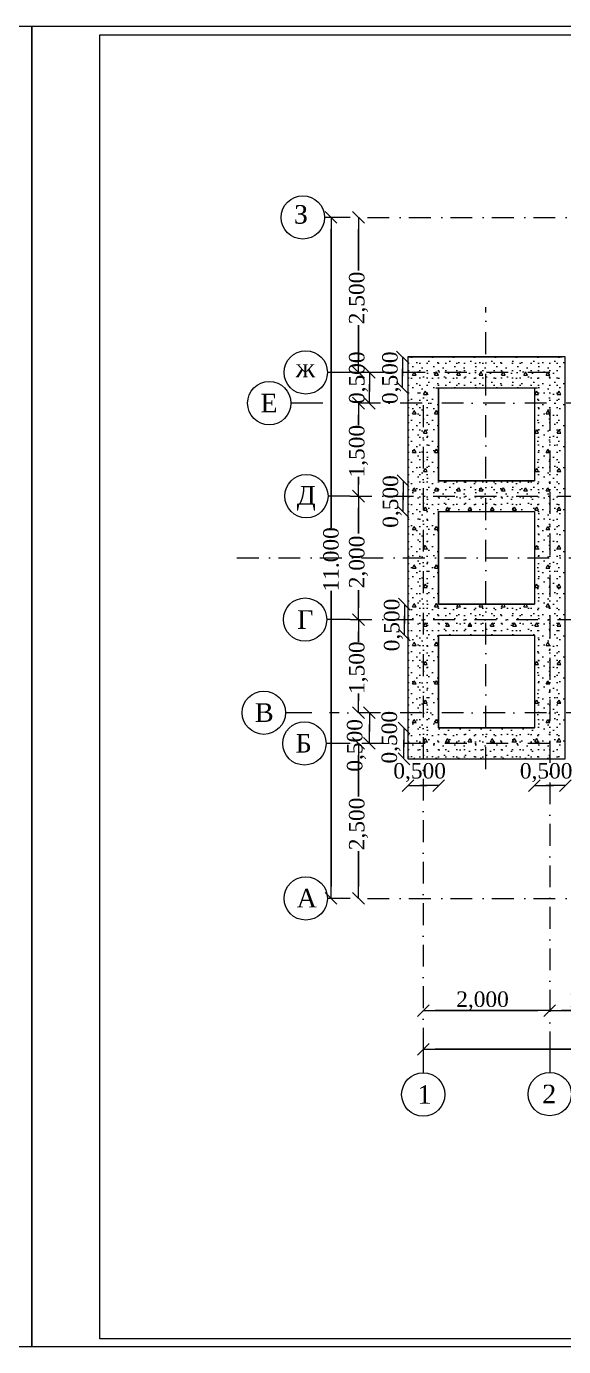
# Model space of a CAD drawing. Header units: millimetres. Extents: x 2399 to 111977, y 1313 to 59551.
# Drawn here: x 33763 to 42442, y 1313 to 22637 of the extents above; entities that cross this region are included whole.
import ezdxf

# ---------------------------------------------------------------- set-up
doc = ezdxf.new("R2010")
doc.units = ezdxf.units.MM
doc.linetypes.add('Штрихпунктирная', pattern=[670.277762, 352.777767, -176.388884, 0, -141.111112])
doc.layers.add('2D-чертеж - Общий', color=7, linetype='Continuous')
doc.layers.add('dim', color=7, linetype='Continuous')
for name, color, linetype, lineweight in [('Basement level', 252, 'Continuous', 13), ('main line', 7, 'Continuous', 13), ('scale', 7, 'Continuous', 13)]:
    doc.layers.add(name, color=color, linetype=linetype, lineweight=lineweight)
doc.styles.add('СГЕНЕРИР_СТИЛЬ_1', font='georgia.ttf')
doc.dimstyles.new('СГЕНЕРИР_СТИЛЬ__10', dxfattribs={"dimtxt": 250, "dimasz": 190, "dimexe": 0.18, "dimexo": 0.0625, "dimgap": 0.09, "dimtad": 1, "dimdec": 3, "dimlfac": 0.001, "dimzin": 0, "dimdsep": 46, "dimtxsty": 'СГЕНЕРИР_СТИЛЬ_1', "dimblk": 'ARROWHEAD_6', "dimblk1": 'ARROWHEAD_6', "dimblk2": 'ARROWHEAD_6', "dimcen": 0.09, "dimse1": 1, "dimse2": 1, "dimclrd": 7, "dimclre": 7, "dimclrt": 7, "dimadec": 0, "dimazin": 0, "dimtfac": 1, "dimtdec": 4, "dimtmove": 2, "dimatfit": 3, "dimfxl": 1, "dimtolj": 1, "dimtzin": 0, "dimarcsym": 0})
doc.dimstyles.new('СГЕНЕРИР_СТИЛЬ__11', dxfattribs={"dimtxt": 250, "dimasz": 190, "dimexe": 0.18, "dimexo": 0.0625, "dimgap": 0.09, "dimtad": 1, "dimtih": 1, "dimtoh": 1, "dimdec": 3, "dimlfac": 0.001, "dimzin": 0, "dimdsep": 46, "dimtxsty": 'СГЕНЕРИР_СТИЛЬ_1', "dimblk": 'ARROWHEAD_6', "dimblk1": 'ARROWHEAD_6', "dimblk2": 'ARROWHEAD_6', "dimcen": 0.09, "dimse1": 1, "dimse2": 1, "dimclrd": 7, "dimclre": 7, "dimclrt": 7, "dimadec": 0, "dimazin": 0, "dimtfac": 1, "dimtdec": 4, "dimtmove": 0, "dimatfit": 3, "dimfxl": 1, "dimtolj": 1, "dimtzin": 0, "dimarcsym": 0})
doc.dimstyles.new('СГЕНЕРИР_СТИЛЬ__13', dxfattribs={"dimtxt": 250, "dimasz": 190, "dimexe": 0.18, "dimexo": 0.0625, "dimgap": 0.09, "dimtad": 1, "dimtih": 1, "dimtoh": 1, "dimdec": 3, "dimlfac": 0.001, "dimzin": 0, "dimdsep": 46, "dimtxsty": 'СГЕНЕРИР_СТИЛЬ_1', "dimblk": 'ARROWHEAD_6', "dimblk1": 'ARROWHEAD_6', "dimblk2": 'ARROWHEAD_6', "dimcen": 0.09, "dimse1": 1, "dimse2": 1, "dimclrd": 7, "dimclre": 7, "dimclrt": 7, "dimadec": 0, "dimazin": 0, "dimtfac": 1, "dimtdec": 4, "dimtmove": 2, "dimatfit": 3, "dimfxl": 1, "dimtolj": 1, "dimtzin": 0, "dimarcsym": 0})
doc.dimstyles.new('СГЕНЕРИР_СТИЛЬ__8', dxfattribs={"dimtxt": 250, "dimasz": 190, "dimexe": 0.18, "dimexo": 0.0625, "dimgap": 0.09, "dimtad": 1, "dimdec": 3, "dimlfac": 0.001, "dimzin": 0, "dimdsep": 46, "dimtxsty": 'СГЕНЕРИР_СТИЛЬ_1', "dimblk": 'ARROWHEAD_6', "dimblk1": 'ARROWHEAD_6', "dimblk2": 'ARROWHEAD_6', "dimcen": 0.09, "dimse1": 1, "dimse2": 1, "dimclrd": 7, "dimclre": 7, "dimclrt": 7, "dimadec": 0, "dimazin": 0, "dimtfac": 1, "dimtdec": 4, "dimtmove": 0, "dimatfit": 3, "dimfxl": 1, "dimtolj": 1, "dimtzin": 0, "dimarcsym": 0})

# ---------------------------------------------------------------- blocks, each defined once
blk = doc.blocks.new('Линия_46', base_point=(36358, -16987))
at = {"layer": 'main line', "color": 7, "linetype": 'Continuous', "lineweight": 13}
blk.add_line((36358, -16987), (35930, -16987), dxfattribs=at)
blk.add_circle((35580, -16987), 350, dxfattribs=at)
blk = doc.blocks.new('Линия_51', base_point=(36975, -8987))
at = {"layer": 'main line', "color": 7, "linetype": 'Continuous', "lineweight": 13}
blk.add_line((36975, -8987), (36562, -8987), dxfattribs=at)
blk.add_circle((36212, -8987), 350, dxfattribs=at)
blk = doc.blocks.new('Линия_52', base_point=(36975, -11491))
at = {"layer": 'main line', "color": 7, "linetype": 'Continuous', "lineweight": 13}
blk.add_line((36975, -11491), (36608, -11491), dxfattribs=at)
blk.add_circle((36258, -11491), 350, dxfattribs=at)
blk = doc.blocks.new('Линия_53', base_point=(36975, -13490))
at = {"layer": 'main line', "color": 7, "linetype": 'Continuous', "lineweight": 13}
blk.add_line((36975, -13490), (36618, -13490), dxfattribs=at)
blk.add_circle((36268, -13490), 350, dxfattribs=at)
blk = doc.blocks.new('Линия_54', base_point=(36975, -15484))
at = {"layer": 'main line', "color": 7, "linetype": 'Continuous', "lineweight": 13}
blk.add_line((36975, -15484), (36598, -15484), dxfattribs=at)
blk.add_circle((36248, -15484), 350, dxfattribs=at)
blk = doc.blocks.new('Линия_55', base_point=(36975, -17484))
at = {"layer": 'main line', "color": 7, "linetype": 'Continuous', "lineweight": 13}
blk.add_line((36975, -17484), (36587, -17484), dxfattribs=at)
blk.add_circle((36237, -17484), 350, dxfattribs=at)
blk = doc.blocks.new('Линия_56', base_point=(36975, -19987))
at = {"layer": 'main line', "color": 7, "linetype": 'Continuous', "lineweight": 13}
blk.add_line((36975, -19987), (36608, -19987), dxfattribs=at)
blk.add_circle((36258, -19987), 350, dxfattribs=at)
blk = doc.blocks.new('Линия_62', base_point=(40200, -22167))
at = {"layer": 'main line', "color": 7, "linetype": 'Continuous', "lineweight": 13}
blk.add_line((40200, -22167), (40200, -22797), dxfattribs=at)
blk.add_circle((40200, -23147), 350, dxfattribs=at)
blk = doc.blocks.new('Линия_63', base_point=(38157, -22167))
at = {"layer": 'main line', "color": 7, "linetype": 'Continuous', "lineweight": 13}
blk.add_line((38157, -22167), (38157, -22804), dxfattribs=at)
blk.add_circle((38157, -23154), 350, dxfattribs=at)
blk = doc.blocks.new('Линия_64', base_point=(36535, -11987))
at = {"layer": 'main line', "color": 7, "linetype": 'Continuous', "lineweight": 13}
blk.add_line((36535, -11987), (36018, -11987), dxfattribs=at)
blk.add_circle((35668, -11987), 350, dxfattribs=at)
blk = doc.blocks.new('ARROWHEAD_6')
at = {"color": 0, "linetype": 'Continuous', "lineweight": 0}
for p, q in [((0, 0), (-1, 0)), ((-0.5, -0.5), (0.5, 0.5))]:
    blk.add_line(p, q, dxfattribs=at)
blk = doc.blocks.new('*D460')
at = {"layer": 'Defpoints', "color": 0, "linetype": 'Continuous', "transparency": 16777216}
for p in [(39863, 11305), (40854, 11305), (40821, 10806)]:
    blk.add_point(p, dxfattribs=at)
at = {"layer": 'dim', "color": 7, "linetype": 'Continuous', "lineweight": -2, "transparency": 16777216}
blk.add_line((39863, 10996), (39863, 11115), dxfattribs=at)
at = {"layer": 'dim', "color": 7, "linetype": 'Continuous', "lineweight": -2, "transparency": 16777216, "xscale": 190, "yscale": 190, "zscale": 190}
for p, rotation in [((39863, 11305), 90), ((39863, 10806), 270)]:
    blk.add_blockref('ARROWHEAD_6', p, dxfattribs=dict(at, rotation=rotation))
at = {"layer": 'dim', "color": 7, "linetype": 'Continuous', "lineweight": 13, "transparency": 16777216, "insert": (39655, 11156), "char_height": 250, "attachment_point": 5, "rotation": 90, "style": 'СГЕНЕРИР_СТИЛЬ_1'}
blk.add_mtext('\\A1;0,500', dxfattribs=at)
blk = doc.blocks.new('*D461')
at = {"layer": 'Defpoints', "color": 0, "linetype": 'Continuous', "transparency": 16777216}
for p in [(39840, 17298), (40848, 17298), (40867, 16799)]:
    blk.add_point(p, dxfattribs=at)
at = {"layer": 'dim', "color": 7, "linetype": 'Continuous', "lineweight": -2, "transparency": 16777216}
blk.add_line((39840, 16989), (39840, 17108), dxfattribs=at)
at = {"layer": 'dim', "color": 7, "linetype": 'Continuous', "lineweight": -2, "transparency": 16777216, "xscale": 190, "yscale": 190, "zscale": 190}
for p, rotation in [((39840, 17298), 90), ((39840, 16799), 270)]:
    blk.add_blockref('ARROWHEAD_6', p, dxfattribs=dict(at, rotation=rotation))
at = {"layer": 'dim', "color": 7, "linetype": 'Continuous', "lineweight": 13, "transparency": 16777216, "insert": (39665, 16962), "char_height": 250, "attachment_point": 5, "rotation": 90, "style": 'СГЕНЕРИР_СТИЛЬ_1'}
blk.add_mtext('\\A1;0,500', dxfattribs=at)
blk = doc.blocks.new('*D462')
at = {"layer": 'Defpoints', "color": 0, "linetype": 'Continuous', "transparency": 16777216}
for p in [(39849, 15299), (40740, 15299), (40760, 14800)]:
    blk.add_point(p, dxfattribs=at)
at = {"layer": 'dim', "color": 7, "linetype": 'Continuous', "lineweight": -2, "transparency": 16777216}
blk.add_line((39849, 14990), (39849, 15109), dxfattribs=at)
at = {"layer": 'dim', "color": 7, "linetype": 'Continuous', "lineweight": -2, "transparency": 16777216, "xscale": 190, "yscale": 190, "zscale": 190}
for p, rotation in [((39849, 15299), 90), ((39849, 14800), 270)]:
    blk.add_blockref('ARROWHEAD_6', p, dxfattribs=dict(at, rotation=rotation))
at = {"layer": 'dim', "color": 7, "linetype": 'Continuous', "lineweight": 13, "transparency": 16777216, "insert": (39674, 14963), "char_height": 250, "attachment_point": 5, "rotation": 90, "style": 'СГЕНЕРИР_СТИЛЬ_1'}
blk.add_mtext('\\A1;0,500', dxfattribs=at)
blk = doc.blocks.new('*D463')
at = {"layer": 'Defpoints', "color": 0, "linetype": 'Continuous', "transparency": 16777216}
for p in [(39869, 13305), (40779, 13305), (40750, 12805)]:
    blk.add_point(p, dxfattribs=at)
at = {"layer": 'dim', "color": 7, "linetype": 'Continuous', "lineweight": -2, "transparency": 16777216}
blk.add_line((39869, 12995), (39869, 13115), dxfattribs=at)
at = {"layer": 'dim', "color": 7, "linetype": 'Continuous', "lineweight": -2, "transparency": 16777216, "xscale": 190, "yscale": 190, "zscale": 190}
for p, rotation in [((39869, 13305), 90), ((39869, 12805), 270)]:
    blk.add_blockref('ARROWHEAD_6', p, dxfattribs=dict(at, rotation=rotation))
at = {"layer": 'dim', "color": 7, "linetype": 'Continuous', "lineweight": 13, "transparency": 16777216, "insert": (39694, 12969), "char_height": 250, "attachment_point": 5, "rotation": 90, "style": 'СГЕНЕРИР_СТИЛЬ_1'}
blk.add_mtext('\\A1;0,500', dxfattribs=at)
blk = doc.blocks.new('*D464')
at = {"layer": 'Defpoints', "color": 0, "linetype": 'Continuous', "transparency": 16777216}
for p in [(41969, 11475), (42468, 11470), (42468, 10375)]:
    blk.add_point(p, dxfattribs=at)
at = {"layer": 'dim', "color": 7, "linetype": 'Continuous', "lineweight": -2, "transparency": 16777216}
blk.add_line((42159, 10375), (42278, 10375), dxfattribs=at)
at = {"layer": 'dim', "color": 7, "linetype": 'Continuous', "lineweight": -2, "transparency": 16777216, "xscale": 190, "yscale": 190, "zscale": 190, "rotation": 180}
blk.add_blockref('ARROWHEAD_6', (41969, 10375), dxfattribs=at)
at = {"layer": 'dim', "color": 7, "linetype": 'Continuous', "lineweight": -2, "transparency": 16777216, "xscale": 190, "yscale": 190, "zscale": 190}
blk.add_blockref('ARROWHEAD_6', (42468, 10375), dxfattribs=at)
at = {"layer": 'dim', "color": 7, "linetype": 'Continuous', "lineweight": 13, "transparency": 16777216, "insert": (42160, 10584), "char_height": 250, "attachment_point": 5, "style": 'СГЕНЕРИР_СТИЛЬ_1'}
blk.add_mtext('\\A1;0,500', dxfattribs=at)
blk = doc.blocks.new('*D465')
at = {"layer": 'Defpoints', "color": 0, "linetype": 'Continuous', "transparency": 16777216}
for p in [(40423, 11782), (39927, 11725), (40423, 10375)]:
    blk.add_point(p, dxfattribs=at)
at = {"layer": 'dim', "color": 7, "linetype": 'Continuous', "lineweight": -2, "transparency": 16777216}
blk.add_line((40117, 10375), (40233, 10375), dxfattribs=at)
at = {"layer": 'dim', "color": 7, "linetype": 'Continuous', "lineweight": -2, "transparency": 16777216, "xscale": 190, "yscale": 190, "zscale": 190, "rotation": 180}
blk.add_blockref('ARROWHEAD_6', (39927, 10375), dxfattribs=at)
at = {"layer": 'dim', "color": 7, "linetype": 'Continuous', "lineweight": -2, "transparency": 16777216, "xscale": 190, "yscale": 190, "zscale": 190}
blk.add_blockref('ARROWHEAD_6', (40423, 10375), dxfattribs=at)
at = {"layer": 'dim', "color": 7, "linetype": 'Continuous', "lineweight": 13, "transparency": 16777216, "insert": (40116, 10584), "char_height": 250, "attachment_point": 5, "style": 'СГЕНЕРИР_СТИЛЬ_1'}
blk.add_mtext('\\A1;0,500', dxfattribs=at)
blk = doc.blocks.new('*D472')
at = {"layer": 'Defpoints', "color": 0, "linetype": 'Continuous', "transparency": 16777216}
for p in [(40175, 7050), (42218, 7067), (42218, 6739)]:
    blk.add_point(p, dxfattribs=at)
at = {"layer": 'dim', "color": 7, "linetype": 'Continuous', "lineweight": -2, "transparency": 16777216}
blk.add_line((40365, 6739), (42028, 6739), dxfattribs=at)
at = {"layer": 'dim', "color": 7, "linetype": 'Continuous', "lineweight": -2, "transparency": 16777216, "xscale": 190, "yscale": 190, "zscale": 190, "rotation": 180}
blk.add_blockref('ARROWHEAD_6', (40175, 6739), dxfattribs=at)
at = {"layer": 'dim', "color": 7, "linetype": 'Continuous', "lineweight": -2, "transparency": 16777216, "xscale": 190, "yscale": 190, "zscale": 190}
blk.add_blockref('ARROWHEAD_6', (42218, 6739), dxfattribs=at)
at = {"layer": 'dim', "color": 7, "linetype": 'Continuous', "lineweight": 13, "transparency": 16777216, "insert": (41132, 6895), "char_height": 250, "attachment_point": 5, "style": 'СГЕНЕРИР_СТИЛЬ_1'}
blk.add_mtext('\\A1;2,000', dxfattribs=at)
blk = doc.blocks.new('*D473')
at = {"layer": 'Defpoints', "color": 0, "linetype": 'Continuous', "transparency": 16777216}
for p in [(42218, 7067), (43722, 7206), (43722, 6739)]:
    blk.add_point(p, dxfattribs=at)
at = {"layer": 'dim', "color": 7, "linetype": 'Continuous', "lineweight": -2, "transparency": 16777216}
blk.add_line((42408, 6739), (43532, 6739), dxfattribs=at)
at = {"layer": 'dim', "color": 7, "linetype": 'Continuous', "lineweight": -2, "transparency": 16777216, "xscale": 190, "yscale": 190, "zscale": 190, "rotation": 180}
blk.add_blockref('ARROWHEAD_6', (42218, 6739), dxfattribs=at)
at = {"layer": 'dim', "color": 7, "linetype": 'Continuous', "lineweight": -2, "transparency": 16777216, "xscale": 190, "yscale": 190, "zscale": 190}
blk.add_blockref('ARROWHEAD_6', (43722, 6739), dxfattribs=at)
at = {"layer": 'dim', "color": 7, "linetype": 'Continuous', "lineweight": 13, "transparency": 16777216, "insert": (42945, 6896), "char_height": 250, "attachment_point": 5, "style": 'СГЕНЕРИР_СТИЛЬ_1'}
blk.add_mtext('\\A1;1,500', dxfattribs=at)
blk = doc.blocks.new('*D478')
at = {"layer": 'Defpoints', "color": 0, "linetype": 'Continuous', "transparency": 16777216}
for p in [(40175, 6061), (59755, 6115), (59755, 6096)]:
    blk.add_point(p, dxfattribs=at)
at = {"layer": 'dim', "color": 7, "linetype": 'Continuous', "lineweight": -2, "transparency": 16777216}
blk.add_line((40365, 6115), (59565, 6115), dxfattribs=at)
at = {"layer": 'dim', "color": 7, "linetype": 'Continuous', "lineweight": -2, "transparency": 16777216, "xscale": 190, "yscale": 190, "zscale": 190, "rotation": 180}
blk.add_blockref('ARROWHEAD_6', (40175, 6115), dxfattribs=at)
at = {"layer": 'dim', "color": 7, "linetype": 'Continuous', "lineweight": -2, "transparency": 16777216, "xscale": 190, "yscale": 190, "zscale": 190}
blk.add_blockref('ARROWHEAD_6', (59755, 6115), dxfattribs=at)
at = {"layer": 'dim', "color": 7, "linetype": 'Continuous', "lineweight": 13, "transparency": 16777216, "insert": (49933, 6272), "char_height": 250, "attachment_point": 5, "style": 'СГЕНЕРИР_СТИЛЬ_1'}
blk.add_mtext('\\A1;19,500', dxfattribs=at)
blk = doc.blocks.new('*D479')
at = {"layer": 'Defpoints', "color": 0, "linetype": 'Continuous', "transparency": 16777216}
for p in [(39129, 11056), (40285, 11056), (40300, 8552)]:
    blk.add_point(p, dxfattribs=at)
at = {"layer": 'dim', "color": 7, "linetype": 'Continuous', "lineweight": -2, "transparency": 16777216}
for p, q in [((39129, 10866), (39129, 10196)), ((39129, 8742), (39129, 9314))]:
    blk.add_line(p, q, dxfattribs=at)
at = {"layer": 'dim', "color": 7, "linetype": 'Continuous', "lineweight": -2, "transparency": 16777216, "xscale": 190, "yscale": 190, "zscale": 190}
for p, rotation in [((39129, 11056), 90), ((39129, 8552), 270)]:
    blk.add_blockref('ARROWHEAD_6', p, dxfattribs=dict(at, rotation=rotation))
at = {"layer": 'dim', "color": 7, "linetype": 'Continuous', "lineweight": 13, "transparency": 16777216, "insert": (39129, 9755), "char_height": 250, "attachment_point": 5, "rotation": 90, "style": 'СГЕНЕРИР_СТИЛЬ_1'}
blk.add_mtext('\\A1;2,500', dxfattribs=at)
blk = doc.blocks.new('*D480')
at = {"layer": 'Defpoints', "color": 0, "linetype": 'Continuous', "transparency": 16777216}
for p in [(39304, 11552), (40330, 11552), (40285, 11056)]:
    blk.add_point(p, dxfattribs=at)
at = {"layer": 'dim', "color": 7, "linetype": 'Continuous', "lineweight": -2, "transparency": 16777216}
blk.add_line((39304, 11246), (39304, 11362), dxfattribs=at)
at = {"layer": 'dim', "color": 7, "linetype": 'Continuous', "lineweight": -2, "transparency": 16777216, "xscale": 190, "yscale": 190, "zscale": 190}
for p, rotation in [((39304, 11552), 90), ((39304, 11056), 270)]:
    blk.add_blockref('ARROWHEAD_6', p, dxfattribs=dict(at, rotation=rotation))
at = {"layer": 'dim', "color": 7, "linetype": 'Continuous', "lineweight": 13, "transparency": 16777216, "insert": (39096, 11024), "char_height": 250, "attachment_point": 5, "rotation": 90, "style": 'СГЕНЕРИР_СТИЛЬ_1'}
blk.add_mtext('\\A1;0,500', dxfattribs=at)
blk = doc.blocks.new('*D481')
at = {"layer": 'Defpoints', "color": 0, "linetype": 'Continuous', "transparency": 16777216}
for p in [(39129, 13055), (40419, 13055), (40330, 11552)]:
    blk.add_point(p, dxfattribs=at)
at = {"layer": 'dim', "color": 7, "linetype": 'Continuous', "lineweight": -2, "transparency": 16777216}
for p, q in [((39129, 12865), (39129, 12695)), ((39129, 11742), (39129, 11862))]:
    blk.add_line(p, q, dxfattribs=at)
at = {"layer": 'dim', "color": 7, "linetype": 'Continuous', "lineweight": -2, "transparency": 16777216, "xscale": 190, "yscale": 190, "zscale": 190}
for p, rotation in [((39129, 13055), 90), ((39129, 11552), 270)]:
    blk.add_blockref('ARROWHEAD_6', p, dxfattribs=dict(at, rotation=rotation))
at = {"layer": 'dim', "color": 7, "linetype": 'Continuous', "lineweight": 13, "transparency": 16777216, "insert": (39129, 12279), "char_height": 250, "attachment_point": 5, "rotation": 90, "style": 'СГЕНЕРИР_СТИЛЬ_1'}
blk.add_mtext('\\A1;1,500', dxfattribs=at)
blk = doc.blocks.new('*D482')
at = {"layer": 'Defpoints', "color": 0, "linetype": 'Continuous', "transparency": 16777216}
for p in [(39129, 15049), (40449, 15049), (40419, 13055)]:
    blk.add_point(p, dxfattribs=at)
at = {"layer": 'dim', "color": 7, "linetype": 'Continuous', "lineweight": -2, "transparency": 16777216}
for p, q in [((39129, 14859), (39129, 14444)), ((39129, 13245), (39129, 13531))]:
    blk.add_line(p, q, dxfattribs=at)
at = {"layer": 'dim', "color": 7, "linetype": 'Continuous', "lineweight": -2, "transparency": 16777216, "xscale": 190, "yscale": 190, "zscale": 190}
for p, rotation in [((39129, 15049), 90), ((39129, 13055), 270)]:
    blk.add_blockref('ARROWHEAD_6', p, dxfattribs=dict(at, rotation=rotation))
at = {"layer": 'dim', "color": 7, "linetype": 'Continuous', "lineweight": 13, "transparency": 16777216, "insert": (39129, 13987), "char_height": 250, "attachment_point": 5, "rotation": 90, "style": 'СГЕНЕРИР_СТИЛЬ_1'}
blk.add_mtext('\\A1;2,000', dxfattribs=at)
blk = doc.blocks.new('*D483')
at = {"layer": 'Defpoints', "color": 0, "linetype": 'Continuous', "transparency": 16777216}
for p in [(39129, 16552), (40360, 16552), (40449, 15049)]:
    blk.add_point(p, dxfattribs=at)
at = {"layer": 'dim', "color": 7, "linetype": 'Continuous', "lineweight": -2, "transparency": 16777216}
for p, q in [((39129, 16362), (39129, 16192)), ((39129, 15239), (39129, 15359))]:
    blk.add_line(p, q, dxfattribs=at)
at = {"layer": 'dim', "color": 7, "linetype": 'Continuous', "lineweight": -2, "transparency": 16777216, "xscale": 190, "yscale": 190, "zscale": 190}
for p, rotation in [((39129, 16552), 90), ((39129, 15049), 270)]:
    blk.add_blockref('ARROWHEAD_6', p, dxfattribs=dict(at, rotation=rotation))
at = {"layer": 'dim', "color": 7, "linetype": 'Continuous', "lineweight": 13, "transparency": 16777216, "insert": (39129, 15776), "char_height": 250, "attachment_point": 5, "rotation": 90, "style": 'СГЕНЕРИР_СТИЛЬ_1'}
blk.add_mtext('\\A1;1,500', dxfattribs=at)
blk = doc.blocks.new('*D484')
at = {"layer": 'Defpoints', "color": 0, "linetype": 'Continuous', "transparency": 16777216}
for p in [(39304, 17049), (40345, 17049), (40360, 16552)]:
    blk.add_point(p, dxfattribs=at)
at = {"layer": 'dim', "color": 7, "linetype": 'Continuous', "lineweight": -2, "transparency": 16777216}
blk.add_line((39304, 16742), (39304, 16859), dxfattribs=at)
at = {"layer": 'dim', "color": 7, "linetype": 'Continuous', "lineweight": -2, "transparency": 16777216, "xscale": 190, "yscale": 190, "zscale": 190}
for p, rotation in [((39304, 17049), 90), ((39304, 16552), 270)]:
    blk.add_blockref('ARROWHEAD_6', p, dxfattribs=dict(at, rotation=rotation))
at = {"layer": 'dim', "color": 7, "linetype": 'Continuous', "lineweight": 13, "transparency": 16777216, "insert": (39129, 16962), "char_height": 250, "attachment_point": 5, "rotation": 90, "style": 'СГЕНЕРИР_СТИЛЬ_1'}
blk.add_mtext('\\A1;0,500', dxfattribs=at)
blk = doc.blocks.new('*D485')
at = {"layer": 'Defpoints', "color": 0, "linetype": 'Continuous', "transparency": 16777216}
for p in [(39129, 19552), (40181, 19552), (40345, 17049)]:
    blk.add_point(p, dxfattribs=at)
at = {"layer": 'dim', "color": 7, "linetype": 'Continuous', "lineweight": -2, "transparency": 16777216}
for p, q in [((39129, 19362), (39129, 18693)), ((39129, 17239), (39129, 17810))]:
    blk.add_line(p, q, dxfattribs=at)
at = {"layer": 'dim', "color": 7, "linetype": 'Continuous', "lineweight": -2, "transparency": 16777216, "xscale": 190, "yscale": 190, "zscale": 190}
for p, rotation in [((39129, 19552), 90), ((39129, 17049), 270)]:
    blk.add_blockref('ARROWHEAD_6', p, dxfattribs=dict(at, rotation=rotation))
at = {"layer": 'dim', "color": 7, "linetype": 'Continuous', "lineweight": 13, "transparency": 16777216, "insert": (39129, 18251), "char_height": 250, "attachment_point": 5, "rotation": 90, "style": 'СГЕНЕРИР_СТИЛЬ_1'}
blk.add_mtext('\\A1;2,500', dxfattribs=at)
blk = doc.blocks.new('*D490')
at = {"layer": 'Defpoints', "color": 0, "linetype": 'Continuous', "transparency": 16777216}
for p in [(38685, 19552), (39085, 19552), (39274, 8552)]:
    blk.add_point(p, dxfattribs=at)
at = {"layer": 'dim', "color": 7, "linetype": 'Continuous', "lineweight": -2, "transparency": 16777216}
for p, q in [((38685, 19362), (38685, 14537)), ((38685, 8742), (38685, 13521))]:
    blk.add_line(p, q, dxfattribs=at)
at = {"layer": 'dim', "color": 7, "linetype": 'Continuous', "lineweight": -2, "transparency": 16777216, "xscale": 190, "yscale": 190, "zscale": 190}
for p, rotation in [((38685, 19552), 90), ((38685, 8552), 270)]:
    blk.add_blockref('ARROWHEAD_6', p, dxfattribs=dict(at, rotation=rotation))
at = {"layer": 'dim', "color": 7, "linetype": 'Continuous', "lineweight": 13, "transparency": 16777216, "insert": (38685, 14029), "char_height": 250, "attachment_point": 5, "rotation": 90, "style": 'СГЕНЕРИР_СТИЛЬ_1'}
blk.add_mtext('\\A1;11.000', dxfattribs=at)

msp = doc.modelspace()

# ---------------------------------------------------------------- hatches: boundary and pattern name
at = {"layer": 'main line', "linetype": 'Continuous', "lineweight": 13}
h = msp.add_hatch(dxfattribs=at)
h.set_pattern_fill('БЕТОН_СТРОИТЕЛЬНЫЙ', style=0, pattern_type=2)
h.set_pattern_definition([(0, (2018.2, 28539.4), (0, 623.538), [60, -300]), (0, (2198.2, 28851.2), (0, 623.538), [60, -300]), (60, (2018.2, 28539.4), (-540, 311.769), [60, -300]), (60, (2378.2, 28539.4), (-540, 311.769), [60, -300]), (120, (2078.2, 28539.4), (540, 311.769), [60, -300]), (120, (2438.2, 28539.4), (540, 311.769), [60, -300]), (0, (2018.21, 28599.4), (0, 120), [0, -120, 0, -180]), (45, (2078.21, 28599.4), (-84.85282, 84.85282), [0, -90, 0, -150])])
h.paths.add_polyline_path([(39926.6112, 10806.1069), (42465.4429, 10806.1069), (42465.4429, 15298.9477), (42465.4429, 17298.2753), (39926.6112, 17298.2753)])
h.paths.add_polyline_path([(40422.3238, 15298.9477), (40422.3238, 16799.0059), (41969.4664, 16799.0059), (41969.4664, 15298.9477)], flags=16)
h.paths.add_polyline_path([(40422.5703, 11305.3763), (40422.5703, 12805.4345), (41969.4664, 12805.4345), (41969.4664, 11305.3763)], flags=16)
h.paths.add_polyline_path([(40422.5703, 13304.704), (40422.5703, 14799.6782), (41969.4664, 14799.6782), (41969.4664, 13304.704)], flags=16)

# ---------------------------------------------------------------- linework, layer by layer
at = {"layer": 'Basement level', "color": 252, "linetype": 'Continuous', "lineweight": 13, "flags": 128}
for points in [[(39926.6112, 10806.1069), (42465.4429, 10806.1069), (42465.4429, 15298.9477), (42465.4429, 17298.2753), (39926.6112, 17298.2753)], [(40422.3238, 15298.9477), (40422.3238, 16799.0059), (41969.4664, 16799.0059), (41969.4664, 15298.9477)], [(40422.5703, 13304.704), (40422.5703, 14799.6782), (41969.4664, 14799.6782), (41969.4664, 13304.704)], [(40422.5703, 11305.3763), (40422.5703, 12805.4345), (41969.4664, 12805.4345), (41969.4664, 11305.3763)]]:
    msp.add_lwpolyline(points, close=True, dxfattribs=at)
at = {"layer": 'main line', "color": 7, "linetype": 'Continuous', "lineweight": 13}
for p, q in [((33850.9537, 22637.3888), (2399.0582, 22637.3888)), ((65302.8493, 22637.3888), (33850.9537, 22637.3888)), ((33850.9537, 22637.3888), (33850.9537, 1312.5693)), ((33850.9537, 1312.5693), (33850.9537, 22637.3888)), ((34949.5144, 22503.4992), (65127.5997, 22503.4992)), ((34949.5144, 1439.2887), (34949.5144, 22503.4992)), ((39926.6112, 17298.2753), (39926.6112, 10806.1069)), ((39926.6112, 17298.2753), (42418.2457, 17298.2753)), ((40375.2336, 16799.0058), (42018.2457, 16799.0058)), ((40422.3238, 16799.0058), (40422.3238, 15298.9477)), ((41969.4664, 16799.0058), (41969.4664, 15298.9477)), ((40422.3238, 15298.9477), (41969.4664, 15298.9477)), ((40422.5703, 14799.6782), (40422.5703, 13304.704)), ((40422.5703, 14799.6782), (41969.4664, 14799.6782)), ((41969.4664, 14799.6782), (41969.4664, 13304.704)), ((40422.5703, 13304.704), (41969.4664, 13304.704)), ((40422.5703, 12805.4345), (40422.5703, 11305.3764)), ((40422.5703, 12805.4345), (41969.4664, 12805.4345)), ((41969.4664, 12805.4345), (41969.4664, 11305.3764)), ((40422.5703, 11305.3764), (41969.4664, 11305.3764)), ((39926.6112, 10806.1069), (42418.2457, 10806.1069)), ((2399.0582, 1312.5693), (33850.9537, 1312.5693)), ((33850.9537, 1312.5693), (65302.8493, 1312.5693)), ((65127.5997, 1439.2887), (34949.5144, 1439.2887))]:
    msp.add_line(p, q, dxfattribs=at)
at = {"layer": 'main line', "color": 7, "linetype": 'Штрихпунктирная', "lineweight": 13}
for p, q in [((39273.7033, 19552.1911), (60936.3554, 19552.1911)), ((41186.4709, 10640.5414), (41186.4709, 18102.2545)), ((42218.2457, 17048.6406), (38992.7209, 17048.6406)), ((60936.3554, 16552.1911), (38834.402, 16552.1911)), ((40175.2336, 16518.3904), (40175.2336, 6372.0116)), ((42218.2457, 16458.7562), (42218.2457, 6372.0116)), ((38992.7209, 15049.3129), (44346.1493, 15049.3129)), ((37164.0782, 14052.1911), (62522.427, 14052.1911)), ((38992.7209, 13055.0693), (44155.5207, 13055.0693)), ((60936.3554, 11552.1911), (38657.6641, 11552.1911)), ((42218.2457, 11055.7416), (38992.7209, 11055.7416)), ((39273.7033, 8552.1911), (60936.3554, 8552.1911))]:
    msp.add_line(p, q, dxfattribs=at)

# ---------------------------------------------------------------- block references
at = {"layer": '2D-чертеж - Общий', "color": 7, "linetype": 'Continuous', "lineweight": 13}
for name, p in [('Линия_51', (38992.7209, 19552.1911)), ('Линия_52', (38992.7209, 17048.6406)), ('Линия_64', (38553.4197, 16552.1911)), ('Линия_53', (38992.7209, 15049.3129)), ('Линия_54', (38992.7209, 13055.0693)), ('Линия_46', (38376.6818, 11552.1911)), ('Линия_55', (38992.7209, 11055.7416)), ('Линия_56', (38992.7209, 8552.1911)), ('Линия_63', (40175.2336, 6372.0116)), ('Линия_62', (42218.2457, 6372.0116))]:
    msp.add_blockref(name, p, dxfattribs=at)

# ---------------------------------------------------------------- texts
at = {"layer": 'scale', "color": 7, "linetype": 'Continuous', "lineweight": 13, "char_height": 300, "attachment_point": 4, "style": 'СГЕНЕРИР_СТИЛЬ_1'}
for s, insert in [('\\A1;З', (38084.9291, 19598.5877)), ('\\A1;ж', (38113.8047, 17120.153)), ('\\A1;Е', (37544.0157, 16553.3918)), ('\\A1;Д', (38129.3582, 15015.2773)), ('\\A1;Г', (38137.8095, 13056.27)), ('\\A1;В', (37455.6099, 11553.3924)), ('\\A1;Б', (38112.9441, 11056.9419)), ('\\A1;А', (38129.22, 8555.4641)), ('\\A1;2', (42096.0636, 5392.6634)), ('\\A1;1', (40082.1426, 5385.0444))]:
    msp.add_mtext(s, dxfattribs=dict(at, insert=insert))

# ---------------------------------------------------------------- dimensions: what is measured, and where the dimension line sits
at = {"layer": 'dim', "color": 7, "linetype": 'Continuous', "lineweight": 13}
dim = msp.add_linear_dim(base=(38685.2044, 19552.1911), p1=(39273.7033, 8552.1911), p2=(39084.672, 19552.1911), angle=90, dimstyle='СГЕНЕРИР_СТИЛЬ__8', dxfattribs=at)
dim.commit()
dim.dimension.update_dxf_attribs({"geometry": '*D490', "text_midpoint": (38685.2044, 14029.3036), "dimtype": 160, "text_rotation": 90})
for base, p1, p2, text, dimstyle, picture, middle in [((39129.4255, 19552.1911), (40344.6555, 17048.6406), (40181.1908, 19552.1911), '2,500', 'СГЕНЕРИР_СТИЛЬ__8', '*D485', (39129.4255, 18251.3258)), ((39304.4255, 17048.6406), (40359.5159, 16552.1911), (40344.6555, 17048.6406), '0,500', 'СГЕНЕРИР_СТИЛЬ__10', '*D484', (39129.4255, 16962.4949)), ((39839.6526, 17298.2753), (40867.2223, 16799.0059), (40847.6496, 17298.2753), '0,500', 'СГЕНЕРИР_СТИЛЬ__10', '*D461', (39664.6526, 16962.4949)), ((39129.4255, 16552.1911), (40448.6785, 15049.3129), (40359.5159, 16552.1911), '1,500', 'СГЕНЕРИР_СТИЛЬ__8', '*D483', (39129.4255, 15775.9045)), ((39849.439, 15298.9477), (40759.5722, 14799.6782), (40739.9994, 15298.9477), '0,500', 'СГЕНЕРИР_СТИЛЬ__10', '*D462', (39674.439, 14963.1672)), ((39129.4255, 15049.3129), (40418.9576, 13055.0693), (40448.6785, 15049.3129), '2,000', 'СГЕНЕРИР_СТИЛЬ__8', '*D482', (39129.4255, 13987.3436)), ((39869.0117, 13304.704), (40749.7858, 12805.4345), (40779.1449, 13304.704), '0,500', 'СГЕНЕРИР_СТИЛЬ__10', '*D463', (39694.0117, 12968.9235)), ((39129.4255, 13055.0693), (40329.795, 11552.1911), (40418.9576, 13055.0693), '1,500', 'СГЕНЕРИР_СТИЛЬ__8', '*D481', (39129.4255, 12278.7827)), ((39304.4255, 11552.1911), (40285.2138, 11055.7416), (40329.795, 11552.1911), '0,500', 'СГЕНЕРИР_СТИЛЬ__10', '*D480', (39096.0922, 11024.3123)), ((39863.3942, 11305.3763), (40821.455, 10806.1069), (40854.4916, 11305.3763), '0,500', 'СГЕНЕРИР_СТИЛЬ__10', '*D460', (39655.0609, 11155.959)), ((39129.4255, 11055.7416), (40300.0742, 8552.1911), (40285.2138, 11055.7416), '2,500', 'СГЕНЕРИР_СТИЛЬ__8', '*D479', (39129.4255, 9754.8763))]:
    dim = msp.add_linear_dim(base=base, p1=p1, p2=p2, angle=90, text=text, dimstyle=dimstyle, dxfattribs=at)
    dim.commit()
    dim.dimension.update_dxf_attribs({"geometry": picture, "text_midpoint": middle, "dimtype": 160, "text_rotation": 90})
for base, p1, p2, text, dimstyle, picture, middle in [((40422.5703, 10375.4476), (39926.6112, 11725.2278), (40422.5703, 11781.8619), '0,500', 'СГЕНЕРИР_СТИЛЬ__13', '*D465', (40115.8032, 10583.7809)), ((42468.2429, 10375.4476), (41969.4664, 11475.0937), (42468.2429, 11470.3742), '0,500', 'СГЕНЕРИР_СТИЛЬ__13', '*D464', (42160.0671, 10583.7809)), ((42218.2457, 6739.1692), (40175.2336, 7049.6098), (42218.2457, 7066.947), '2,000', 'СГЕНЕРИР_СТИЛЬ__11', '*D472', (41131.8922, 6739.1692)), ((43721.7313, 6739.1692), (42218.2457, 7066.947), (43721.7313, 7205.6443), '1,500', 'СГЕНЕРИР_СТИЛЬ__11', '*D473', (42945.141, 6739.1692)), ((59755.0911, 6115.0312), (40175.2336, 6061.3914), (59755.0911, 6096.0657), '19,500', 'СГЕНЕРИР_СТИЛЬ__11', '*D478', (49932.5774, 6115.0312))]:
    dim = msp.add_linear_dim(base=base, p1=p1, p2=p2, text=text, dimstyle=dimstyle, dxfattribs=at)
    dim.commit()
    dim.dimension.update_dxf_attribs({"geometry": picture, "text_midpoint": middle, "dimtype": 160})

doc.saveas('drawing.dxf')
